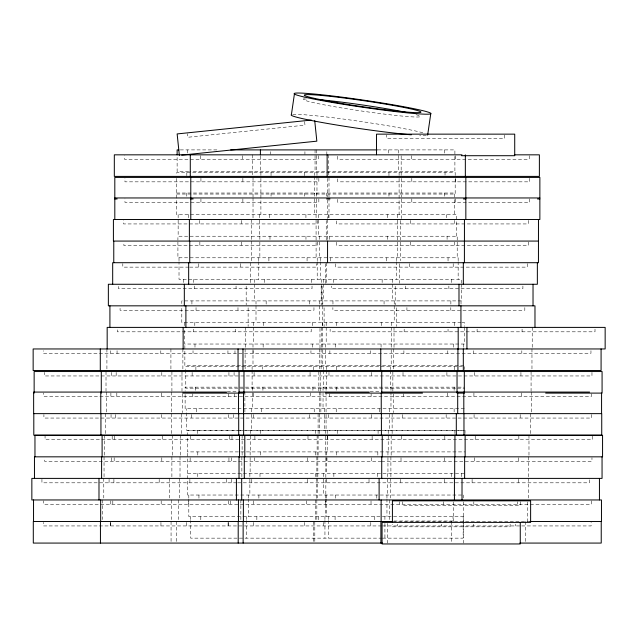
<?xml version="1.0" encoding="UTF-8"?>
<svg xmlns="http://www.w3.org/2000/svg" width="637" height="637" viewBox="0 0 637 637"><rect width="100%" height="100%" fill="white"/><g stroke="black" fill="none" stroke-linecap="round" stroke-linejoin="round"><path stroke-width="0.48" stroke-dasharray="3.19 2.39" d="M303.865 99.276L304.12 97.525M180.263 149.902L218.316 149.902M377.757 149.902L454.898 149.902L454.898 171.464L189.611 171.464M188.703 171.464L177.126 171.464L177.126 155.786M176.656 193.027L454.714 193.027L454.714 214.581M176.696 194.046L455.184 194.046L455.184 178.368M188.847 267.134L122.806 267.134L122.806 263.599M189.667 267.134L316.358 267.134L316.358 263.599M461.061 322.465L181.8 322.465L181.8 305.808M462.048 322.465L464.405 322.465L464.405 326.383M463.768 365.59L184.857 365.59L184.857 344.028M462.39 366.609L185.781 366.609L185.781 369.548M455.017 387.145L185.12 387.145L185.12 391.07M457.979 387.145L464.277 387.145M455.487 388.172L185.781 388.172L185.781 370.535M457.462 388.172L464.747 388.172M227.282 391.572L238.007 391.572M370.121 391.572L380.83 391.572M464.277 408.707L185.12 408.707L185.12 392.05M239.13 430.27L186.426 430.27L186.426 408.707M239.95 430.27L455.017 430.27M457.979 430.27L464.277 430.27M464.102 430.341L187.461 430.341L187.461 451.904L465.026 451.904M381.348 461.26L44.55 461.26L44.55 457.716M381.547 461.26L591.964 461.26L591.964 457.716M187.628 473.466L464.445 473.466M236.717 482.814L41.938 482.814L41.938 479.279M237.657 482.814L589.352 482.814L589.352 479.279M461.562 495.029L187.628 495.029L187.652 451.904M463.664 516.591L188.815 516.591L188.815 498.946M394.048 521.01L453.003 521.01L453.003 516.591M393.029 521.512L529.888 521.512M381.587 525.939L43.412 525.939L43.412 522.404M382.542 525.939L521.034 525.939M521.703 525.939L591.112 525.939L591.112 522.404M382.12 538.146L190.67 538.146L190.67 520.509M382.566 538.146L463.155 538.146L463.155 516.591M304.621 121.643L304.98 125.163L187.692 137.281L187.326 133.762M595.006 329.162L595.006 331.813L330.125 331.813L330.125 329.162M592.474 436.154L592.474 439.697L45.06 439.697L45.06 436.154M591.964 372.422L591.964 375.957L44.264 375.957L44.264 372.422M591.614 414.52L591.614 418.055L43.913 418.055L43.913 414.52M591.454 393.841L591.454 396.501L43.754 396.501L43.754 392.957M591.351 500.841L591.351 504.377L43.65 504.377L43.65 500.841M590.961 350.724L590.961 353.376L43.26 353.376L43.26 350.724M532.221 327.394L532.221 347.977M531.967 348.957L531.967 369.532M531.736 392.073L531.736 412.657M531.075 371.538L531.075 391.142M530.334 413.636L530.334 434.219M529.721 178.296L529.721 181.84L337.769 181.84L337.769 178.296M529.721 198.84L529.721 202.375L337.769 202.375L337.769 198.84M529.228 155.715L529.228 159.25L337.284 159.25L337.284 155.715M528.973 435.27L528.973 455.853M528.718 456.833L528.718 477.416M528.455 478.395L528.455 497.991M528.32 220.394L528.32 223.937L336.376 223.937L336.376 220.394M528.32 242.036L528.32 245.571L336.702 245.571L336.702 242.036M527.715 501.916L527.715 521.512M527.237 263.599L527.237 267.134L335.619 267.134L335.619 263.599M525.676 521.512L525.676 542.095M524.824 307.599L524.824 310.251L332.88 310.251L332.88 307.599M522.905 286.037L522.905 288.696L331.288 288.696L331.288 286.037M522.077 329.162L522.077 331.813M521.822 350.724L521.822 353.376M521.592 392.957L521.592 396.501M520.931 372.422L520.931 375.957M520.477 501.717L520.477 505.252L402.56 505.252L402.56 501.717M520.19 414.52L520.19 418.055M518.852 436.154L518.852 439.697M518.598 457.716L518.598 461.26M518.335 479.279L518.335 482.814M517.562 501.725L517.562 504.377M515.532 524.171L515.532 525.939M510.118 524.163L510.118 526.815L392.201 526.815L392.201 524.163M504.576 135.036L504.576 138.571L386.659 138.571L386.659 135.036M477.089 329.162L477.089 331.813M475.226 436.154L475.226 439.697M474.716 457.716L474.716 461.26M474.43 372.422L474.43 375.957M474.079 414.52L474.079 418.055M473.92 392.957L473.92 396.501M473.817 501.725L473.817 504.377M473.578 524.171L473.578 525.939M473.426 350.724L473.426 353.376M472.105 479.279L472.105 482.814M465.026 430.341L465.026 434.267M464.747 366.609L464.747 369.548M464.405 327.362L464.405 344.028L184.674 344.028L184.674 327.362M463.768 344.028L463.768 347.945M463.664 495.029L463.664 497.967M463.664 501.884L463.704 521.512M463.465 523.479L463.465 543.074M461.562 473.466L461.562 477.384M461.403 283.266L461.403 279.34L179.013 279.34L179.013 261.703M461.403 284.245L461.403 300.903L181.8 300.903L181.8 304.828M461.021 300.903L461.021 304.828M458.154 260.724L458.154 257.786L177.914 257.786L177.914 242.1M458.154 261.703L458.154 279.34M457.207 240.141L457.207 236.223L177.914 236.223L177.914 240.141M457.207 242.1L457.207 257.786M456.697 236.144L456.697 214.581L176.656 214.581L176.696 178.368M455.686 178.296L455.686 181.84M455.686 198.84L455.686 202.375M455.192 155.715L455.192 159.25M455.184 175.43L455.184 172.492L176.696 172.492L176.696 175.43M454.906 430.341L454.906 434.768M454.595 366.609L454.595 371.037M454.285 220.394L454.285 223.937M454.285 242.036L454.285 245.571M454.253 322.465L454.253 326.885M454.125 387.145L454.125 391.572M454.125 408.707L454.125 413.134M453.616 344.028L453.616 348.447M453.679 501.916L453.679 521.512M453.202 263.599L453.202 267.134M451.649 521.512L451.649 543.074M451.442 473.466L451.442 477.885M451.291 279.34L451.291 283.768M450.869 300.903L450.869 305.33M450.797 307.599L450.797 310.251M448.87 286.037L448.87 288.696M448.042 257.786L448.042 262.205M448.042 329.162L448.042 331.813M447.787 350.724L447.787 353.376M447.556 392.957L447.556 396.501M447.086 236.223L447.086 240.643M446.895 372.422L446.895 375.957M446.545 214.581L446.545 219.009M446.155 414.52L446.155 418.055M445.032 172.492L445.032 175.143M444.817 436.154L444.817 439.697M444.753 149.902L444.753 154.329M444.562 193.027L444.562 197.446M444.562 457.716L444.562 461.26M444.3 479.279L444.3 482.814M443.527 501.725L443.527 504.377M441.497 524.171L441.497 525.939M411.805 178.296L411.805 181.84M411.805 198.84L411.805 202.375M411.319 155.715L411.319 159.25M410.738 242.036L410.738 245.571M410.403 220.394L410.403 223.937M409.655 263.599L409.655 267.134M406.916 307.599L406.916 310.251M405.323 286.037L405.323 288.696M404.161 329.162L404.161 331.813M403.906 350.724L403.906 353.376M403.675 393.841L403.675 396.501M403.014 372.422L403.014 375.957M402.273 414.52L402.273 418.055M401.66 178.392L401.66 197.016M401.66 198.935L401.66 218.531M401.27 436.154L401.27 439.697M401.167 155.81L401.167 175.414M401.015 457.716L401.015 461.26M400.753 479.279L400.753 482.814M400.617 242.132L400.617 260.748M400.259 220.49L400.259 240.093M399.654 501.725L399.654 504.377M399.534 263.694L399.534 283.29M399.104 172.492L399.104 175.43M399.104 178.368L399.104 214.581M398.619 149.902L398.619 171.464M397.711 214.581L397.679 240.141M397.679 242.1L397.679 257.786M397.615 524.171L397.615 525.939M396.763 307.79L396.763 326.415M396.596 257.786L396.596 260.724M396.596 261.703L396.596 279.34M395.203 286.228L395.203 304.852M394.215 300.903L394.215 304.828M394.215 305.808L394.215 322.465M394.008 327.394L394.008 347.977M393.762 348.957L393.762 369.532M393.531 394.032L393.531 412.657M392.862 371.538L392.862 391.142M392.257 279.34L392.257 283.266M392.257 284.245L392.257 300.903M392.129 413.636L392.129 434.219M391.46 322.465L391.46 326.383M391.46 327.362L391.46 344.028M391.206 344.028L391.206 365.59M391.15 435.27L391.15 455.853M390.975 387.145L390.975 391.07M390.975 392.05L390.975 408.707M390.895 456.833L390.895 477.416M390.632 478.395L390.632 497.991M390.314 366.609L390.314 369.548M390.314 370.535L390.314 388.172M389.573 408.707L389.573 430.27M389.502 499.957L389.502 519.553M388.96 172.492L388.96 176.911M388.96 193.027L388.96 197.446M388.466 149.902L388.466 154.329M388.212 430.341L388.212 451.904M387.949 451.904L387.949 473.466M387.694 473.466L387.694 495.029M387.559 214.581L387.559 219.009M387.559 236.223L387.559 240.643M387.471 523.479L387.471 543.074M386.954 495.029L386.954 497.967M386.954 498.946L386.954 516.591M386.476 257.786L386.476 262.205M384.915 516.591L384.915 519.529M384.915 523.447L384.915 538.146M384.063 300.903L384.063 305.33M382.144 279.34L382.144 283.768M381.308 322.465L381.308 326.885M381.061 344.028L381.061 348.447M379.429 408.707L379.429 413.134M378.091 430.341L378.091 434.768M377.837 451.904L377.837 456.331M377.574 473.466L377.574 477.885M376.801 495.029L376.801 499.448M374.771 516.591L374.771 521.01M372.135 436.154L372.135 439.697M371.634 372.422L371.634 375.957M371.634 457.716L371.634 461.26M371.283 414.52L371.283 418.055M371.124 393.841L371.124 396.501M371.021 500.841L371.021 504.377M370.782 522.404L370.782 525.939M370.63 350.724L370.63 353.376M369.022 479.279L369.022 482.814M337.323 430.341L337.323 434.768M336.678 366.609L336.678 371.037M336.742 451.904L336.742 455.447M336.344 322.465L336.344 326.885M336.217 387.145L336.217 391.572M336.217 408.707L336.217 413.134M335.707 344.028L335.707 348.447M335.603 495.029L335.603 498.564M335.086 516.591L335.086 521.01M333.86 473.466L333.86 477.885M333.708 279.34L333.708 283.768M332.96 300.903L332.96 305.33M330.46 257.786L330.46 262.205M329.87 350.724L329.87 353.376M329.64 393.841L329.64 396.501M329.504 236.223L329.504 240.643M328.995 177.412L328.995 197.016M328.995 197.956L328.995 218.531M328.979 372.422L328.979 375.957M328.628 214.581L328.628 219.009M328.588 516.591L328.588 519.529M328.588 520.509L328.588 538.146M328.501 154.831L328.501 175.414M328.238 414.52L328.238 418.055M327.625 178.392L327.625 197.016M327.625 199.914L327.625 218.531M327.593 219.51L327.593 240.093M327.235 436.154L327.235 439.697M327.203 430.341L327.203 451.904M326.98 457.716L326.98 461.26M326.837 151.67L326.837 154.329M326.717 479.279L326.717 482.814M326.741 495.029L326.741 497.967M326.741 498.946L326.741 516.591M326.654 193.027L326.654 197.446M326.622 451.904L326.622 473.466M326.478 262.707L326.478 283.29M326.534 366.609L326.534 369.548M326.534 370.535L326.534 388.172M326.224 220.49L326.224 240.093M326.192 322.465L326.192 326.383M326.192 327.362L326.192 344.028M326.064 387.145L326.064 391.07M326.064 392.05L326.064 430.27M325.849 451.904L325.833 495.029M325.666 430.341L325.666 451.904M325.499 263.694L325.499 283.29M325.555 344.028L325.555 365.59M325.618 500.841L325.618 504.377M325.451 495.029L325.451 497.967M325.451 498.946L325.451 516.591M324.942 516.591L324.942 519.529M324.942 520.509L324.942 538.146M324.344 408.707L324.344 430.27M324.098 307.79L324.098 326.415M323.7 366.609L323.7 369.548M323.7 370.535L323.7 388.172M323.739 473.466L323.739 495.029M323.588 279.34L323.588 283.266M323.588 284.245L323.588 300.903M323.58 522.404L323.58 525.939M323.039 387.145L323.039 408.707M322.808 300.903L322.808 304.828M322.808 305.808L322.728 326.415M322.776 344.028L322.776 365.59M322.601 322.465L322.601 326.383M322.601 327.362L322.601 344.028M322.147 286.228L322.147 304.852M321.558 279.34L321.558 283.266M321.558 284.245L321.558 300.903M321.343 327.394L321.343 347.977M321.167 286.228L321.167 304.852M321.096 348.957L321.096 369.532M320.865 392.073L320.865 412.657M320.339 257.786L320.339 260.724M320.339 261.703L320.339 279.34M320.196 371.538L320.196 391.142M319.981 328.373L319.981 347.977M319.718 300.903L319.718 304.828M319.718 305.808L319.718 322.465M319.726 348.957L319.726 369.532M319.384 236.223L319.384 257.786M319.495 392.073L319.495 412.657M319.463 413.636L319.463 434.219M318.842 178.296L318.842 181.84L124.956 181.84L124.956 178.296M318.842 198.84L318.842 202.375L124.956 202.375L124.956 198.84M318.834 371.538L318.834 391.142M318.484 214.581L318.484 236.144M318.46 516.591L318.46 521.01M318.357 155.715L318.357 159.25L124.47 159.25L124.47 155.715M318.094 413.636L318.094 434.219M318.102 435.27L318.102 455.853M317.839 456.833L317.839 477.416M317.576 478.395L317.576 497.991M317.441 220.394L317.441 223.937L123.562 223.937L123.562 220.394M317.441 242.036L317.441 245.571L123.889 245.571L123.889 242.036M317.21 257.786L317.21 260.724M317.21 261.703L317.21 279.34M317.122 435.27L317.122 455.853M316.971 172.492L316.971 175.43M316.971 176.409L316.971 194.046M316.86 456.833L316.86 477.416M316.836 499.957L316.836 519.553M316.685 149.902L316.685 171.464M316.597 478.395L316.613 499.448M316.501 193.027L316.501 214.581M316.063 214.581L316.111 257.786M315.705 451.904L315.705 456.331M315.681 473.466L315.681 477.885M315.514 430.341L315.514 434.768M315.466 499.957L315.466 519.553M315.052 149.902L315.052 171.464M314.805 521.512L314.805 542.095M314.622 172.492L314.622 175.43M314.622 176.409L314.622 194.046M314.574 193.027L314.574 214.581M314.216 408.707L314.216 413.134M313.953 307.599L313.953 310.251L120.067 310.251L120.067 307.599M313.571 366.609L313.571 371.037M313.436 521.512L313.436 542.095M312.91 387.145L312.91 391.572M312.648 344.028L312.648 348.447M312.472 322.465L312.472 326.885M312.026 286.037L312.026 288.696L118.474 288.696L118.474 286.037M311.405 279.34L311.405 283.768M311.198 329.162L311.198 331.813L117.312 331.813L117.312 329.162M310.944 350.724L310.944 353.376M310.713 392.957L310.713 396.501M310.052 372.422L310.052 375.957M309.59 300.903L309.59 305.33M309.311 414.52L309.311 418.055M307.982 436.154L307.982 439.697M307.719 457.716L307.719 461.26M307.456 479.279L307.456 482.814M307.066 257.786L307.066 261.321M306.692 500.841L306.692 504.377M305.935 214.581L305.935 219.009M305.967 236.223L305.967 239.759M304.924 151.67L304.924 154.329M304.653 522.404L304.653 525.939M304.494 172.492L304.494 176.911M304.446 193.027L304.446 197.446M271.043 172.492L271.043 176.911M271.043 193.027L271.043 197.446M270.558 151.67L270.558 154.329M269.977 236.223L269.977 240.643M269.642 214.581L269.642 219.009M268.894 257.786L268.894 262.205M266.155 300.903L266.155 305.33M264.562 279.34L264.562 283.768M263.399 322.465L263.399 326.885M263.145 344.028L263.145 348.447M262.914 387.145L262.914 390.688M262.253 366.609L262.253 369.261M261.512 408.707L261.512 413.134M260.899 172.492L260.899 175.43M260.899 178.368L260.899 214.581M260.509 430.341L260.509 434.768M260.406 155.786L260.406 171.464M260.254 451.904L260.254 456.331M259.992 473.466L259.992 477.885M259.856 236.223L259.856 240.141M259.856 242.1L259.856 257.786M259.498 214.581L259.498 236.144M258.885 495.029L258.885 499.448M258.773 257.786L258.773 260.724M258.773 261.703L258.773 279.34M256.854 516.591L256.854 521.01M256.002 300.903L256.002 304.828M256.002 305.808L256.002 322.465M254.896 436.154L254.896 439.697M254.442 279.34L254.442 283.266M254.442 284.245L254.442 300.903M254.386 457.716L254.386 461.26M254.099 372.422L254.099 375.957M253.749 414.52L253.749 418.055M253.59 392.957L253.59 396.501M253.486 500.841L253.486 504.377M253.247 322.465L253.247 326.383M253.247 327.362L253.247 344.028M253.247 522.404L253.247 525.939M253.096 350.724L253.096 353.376M253.024 177.412L253.024 197.016M253.024 197.956L253.024 218.531M252.993 344.028L252.993 365.59M252.762 387.145L252.762 408.707M252.531 154.831L252.531 175.414M252.101 366.609L252.101 369.548M252.101 370.535L252.101 388.172M251.774 479.279L251.774 482.814M251.623 219.51L251.623 240.093M251.591 241.152L251.591 260.748M251.368 408.707L251.368 430.27M250.508 262.707L250.508 283.29M250.389 430.341L250.389 451.904M250.134 451.904L250.134 473.466M249.871 473.466L249.871 495.029M248.741 495.029L248.741 497.967M248.741 498.946L248.741 516.591M248.127 307.79L248.127 326.415M246.71 516.591L246.71 519.529M246.71 520.509L246.71 538.146M246.177 286.228L246.177 304.852M245.372 327.394L245.372 347.977M245.118 348.957L245.118 369.532M244.887 392.073L244.887 412.657M242.872 178.296L242.872 181.84M242.872 198.84L242.872 202.375M242.378 155.715L242.378 159.25M242.124 435.27L242.124 455.853M241.869 456.833L241.869 477.416M241.471 220.394L241.471 223.937M241.471 242.036L241.471 245.571M240.866 499.957L240.866 519.553M240.388 263.599L240.388 267.134M237.983 307.599L237.983 310.251M236.056 286.037L236.056 288.696M235.228 329.162L235.228 331.813M234.973 350.724L234.973 353.376M234.742 393.841L234.742 396.501M234.082 372.422L234.082 375.957M233.341 414.52L233.341 418.055M232.003 436.154L232.003 439.697M231.749 457.716L231.749 461.26M231.486 479.279L231.486 482.814M230.713 500.841L230.713 504.377M229.439 436.154L229.439 439.697M228.93 372.422L228.93 375.957M228.938 457.716L228.938 461.26M228.683 522.404L228.683 525.939M228.587 414.52L228.587 418.055M228.428 393.841L228.428 396.501M228.325 500.841L228.325 504.377M228.086 522.404L228.086 525.939M227.935 350.724L227.935 353.376M226.326 479.279L226.326 482.814M200.934 178.296L200.934 181.84M200.934 198.84L200.934 202.375M200.798 516.591L200.798 521.01M200.44 155.715L200.44 159.25M199.859 242.036L199.859 245.571M199.532 220.394L199.532 223.937M198.943 495.029L198.943 499.448M198.776 263.599L198.776 267.134M197.796 451.904L197.796 456.331M197.773 473.466L197.773 477.885M197.605 430.341L197.605 434.768M196.554 408.707L196.554 413.134M196.037 307.599L196.037 310.251M195.901 366.609L195.901 371.037M195.24 387.145L195.24 391.572M194.986 344.028L194.986 348.447M194.803 322.465L194.803 326.885M194.444 286.037L194.444 288.696M193.497 279.34L193.497 283.768M193.282 329.162L193.282 331.813M193.027 350.724L193.027 353.376M192.796 393.841L192.796 396.501M192.135 372.422L192.135 375.957M191.92 300.903L191.92 305.33M191.403 414.52L191.403 418.055M190.67 516.591L190.67 519.529M190.399 436.154L190.399 439.697M190.137 457.716L190.137 461.26M189.874 479.279L189.874 482.814M188.815 495.029L188.815 497.967M188.775 500.841L188.775 504.377M188.265 214.581L188.265 219.009M187.254 149.902L187.254 154.329M186.824 172.492L186.824 176.911M186.784 193.027L186.784 197.446M186.745 522.404L186.745 525.939M184.674 322.465L184.674 326.383M183.352 279.34L183.352 283.266M182.883 348.957L182.883 369.532M182.652 394.032L182.652 412.657M181.991 371.538L181.991 391.142M181.25 413.636L181.25 434.219M180.279 435.27L180.279 455.853M180.016 456.833L180.016 477.416M179.761 478.395L179.761 497.991M179.013 257.786L179.013 260.724M178.623 499.957L178.623 519.553M178.145 214.581L178.145 236.144M176.592 521.512L176.592 542.095M172.396 435.27L172.396 455.853M171.91 371.538L171.91 391.142M171.886 456.833L171.886 477.416M171.568 413.636L171.568 434.219M171.409 392.073L171.409 412.657M171.297 499.957L171.297 519.553M171.066 521.512L171.066 542.095M170.915 348.957L170.915 369.532M169.275 478.395L169.275 497.991M162.3 436.154L162.3 439.697M161.798 372.422L161.798 375.957M161.798 457.716L161.798 461.26M161.448 414.52L161.448 418.055M161.288 392.957L161.288 396.501M161.185 500.841L161.185 504.377M160.946 522.404L160.946 525.939M160.795 350.724L160.795 353.376M159.186 479.279L159.186 482.814M117.057 350.724L117.057 353.376M116.826 392.957L116.826 396.501M116.165 372.422L116.165 375.957M115.424 414.52L115.424 418.055M114.421 436.154L114.421 439.697M114.166 457.716L114.166 461.26M113.904 479.279L113.904 482.814M112.805 500.841L112.805 504.377M112.192 436.154L112.192 439.697M111.69 457.716L111.69 461.26M111.395 372.422L111.395 375.957M111.053 414.52L111.053 418.055M110.894 392.957L110.894 396.501M110.79 500.841L110.79 504.377M110.766 522.404L110.766 525.939M110.551 522.404L110.551 525.939M110.4 350.724L110.4 353.376M109.078 479.279L109.078 482.814M106.912 348.957L106.912 369.532M106.682 392.073L106.682 412.657M106.013 371.538L106.013 391.142M105.28 413.636L105.28 434.219M104.309 435.27L104.309 455.853M104.046 456.833L104.046 477.416M103.783 478.395L103.783 497.991M102.653 499.957L102.653 519.553M426.28 135.41A69.107 3.583 8.3 0 1 419.695 135.386M292.757 114.445A69.107 3.583 8.3 0 1 355.056 120.664A69.107 3.583 8.3 0 1 423.78 133.022M416.08 114.692A58.954 3.058 8.3 0 1 362.994 111.22A58.954 3.058 8.3 0 1 307.169 98.966"/><path stroke-width="0.96" d="M294.501 93.408L291.396 114.716A69.107 3.583 8.3 0 0 332.912 124.39A69.107 3.583 8.3 0 0 411.303 134.813M427.642 135.14L430.747 113.832A69.107 3.583 8.3 0 0 333.74 96.139A69.107 3.583 8.3 0 0 323.381 100.885A69.107 3.583 8.3 0 0 430.747 113.832M311.302 120.067L177.142 133.929L179.363 155.372M181.704 155.133L316.836 141.167L314.726 120.696M178.878 149.902L177.126 149.902L177.126 154.807M230.65 149.902L377.208 149.902M462 154.831L114.318 154.831L114.318 176.393L539.38 176.393L539.38 154.831L514.37 154.831M461.514 155.707L514.72 155.707L514.72 134.144L376.515 134.144L376.515 154.727M114.811 197.956L539.865 197.956M114.811 198.975L117.168 198.975M190.781 198.975L193.138 198.975M326.638 198.975L329.982 198.975M463.481 198.975L465.838 198.975M537.517 198.975L539.865 198.975M538.472 241.073L113.41 241.073L113.41 219.51L539.865 219.51L539.865 177.412L114.811 177.412L114.811 219.51M226.541 392.073L33.642 392.073L33.642 413.636L601.734 413.636L601.734 435.198L33.801 435.198L33.801 413.636M238.835 392.073L369.245 392.073M381.643 392.073L589.575 392.073M182.644 393.101L244.138 393.101M325.34 393.101L422.49 393.101M457.995 393.101L463.959 393.101M545.67 393.101L602.076 393.101L602.076 371.538L34.143 371.538L34.143 393.101M244.003 435.27L34.963 435.27L34.963 456.833M244.003 456.833L34.462 456.833L34.462 478.395M392.519 521.512L33.299 521.512L33.299 543.074L382.542 543.074M529.888 521.512L601.463 521.512L601.463 499.957L31.85 499.957L31.85 478.395L602.053 478.395L602.053 456.833M519.872 543.074L601.232 543.074L601.232 521.512M601.575 393.053L601.575 413.636M601.081 348.957L601.081 370.511L33.148 370.511L33.148 348.957L605.15 348.957L605.15 327.394L107.167 327.394L107.167 348.957M599.441 478.395L599.441 499.957M538.472 219.51L538.44 262.707L112.685 262.707L112.685 284.269M537.357 262.707L537.357 284.269L108.354 284.269L108.354 305.832L534.976 305.832L534.976 327.394M533.026 284.269L533.026 305.832M520.262 522.396L520.262 543.958L382.057 543.958L382.057 522.396L530.621 522.396L530.621 500.833L392.416 500.833L392.416 522.396M466.937 327.394L466.937 348.957M465.838 177.412L465.838 219.51M465.344 154.831L465.344 176.393M465.129 435.27L465.129 456.833M464.628 456.833L464.628 478.395M464.437 219.51L464.437 241.073M464.405 241.152L464.405 262.707M464.309 371.538L464.309 393.101M463.967 413.636L463.967 435.198M463.808 392.073L463.808 413.636M463.322 262.707L463.322 284.269M463.314 348.957L463.314 370.511M462.016 478.395L462.016 499.957M460.941 305.832L460.941 327.394M458.99 284.269L458.99 305.832M458.186 327.394L458.186 348.957M457.931 348.957L457.931 370.511M457.7 392.073L457.7 413.636M457.04 371.538L457.04 393.101M456.307 413.636L456.307 435.198M454.937 435.27L454.937 456.833M454.683 456.833L454.683 478.395M454.42 478.395L454.42 499.957M382.232 435.27L382.232 456.833M381.746 371.538L381.746 393.101M381.722 456.833L381.722 478.395M381.404 413.636L381.404 435.198M381.245 393.053L381.245 413.636M381.133 499.957L381.133 521.512M380.902 521.512L380.902 543.074M380.751 348.957L380.751 370.511M379.111 478.395L379.111 499.957M327.561 241.152L327.561 262.707M327.131 154.831L327.131 176.393M260.406 149.902L260.406 154.807M244.799 456.833L244.799 435.27L602.562 435.27L602.562 456.833L244.297 456.833L244.297 478.395M243.979 371.538L243.979 393.101M243.637 413.636L243.637 435.198M243.477 392.073L243.477 413.636M243.374 499.957L243.374 521.512M243.135 521.512L243.135 543.074M242.984 348.957L242.984 370.511M241.686 478.395L241.686 499.957M239.528 435.27L239.528 456.833M239.05 371.538L239.05 393.101M239.026 456.833L239.026 478.395M238.7 413.636L238.7 435.198M238.541 393.053L238.541 413.636M238.437 499.957L238.437 521.512M238.198 521.512L238.198 543.074M238.047 348.957L238.047 370.511M236.415 478.395L236.415 499.957M190.781 177.412L190.781 219.51M190.288 154.831L190.288 176.393M189.746 241.152L189.746 262.707M189.38 219.51L189.38 241.073M188.663 262.707L188.663 284.269M185.893 305.832L185.893 327.394M184.324 284.269L184.324 305.832M183.138 327.394L183.138 348.957M113.768 241.152L113.768 262.707M109.914 305.832L109.914 327.394M102.103 435.27L102.103 456.833M101.602 456.833L101.602 478.395M101.283 371.538L101.283 393.101M100.941 413.636L100.941 435.198M100.781 392.073L100.781 413.636M100.67 499.957L100.67 521.512M100.439 521.512L100.439 543.074M100.288 348.957L100.288 370.511M98.99 478.395L98.99 499.957M33.538 499.957L33.538 521.512M320.427 99.786A58.954 3.058 8.3 0 1 406.693 112.502M329.146 101.283A58.954 3.058 8.3 0 0 420.738 112.327A58.954 3.058 8.3 0 0 337.984 97.238A58.954 3.058 8.3 0 0 329.146 101.283"/></g></svg>
